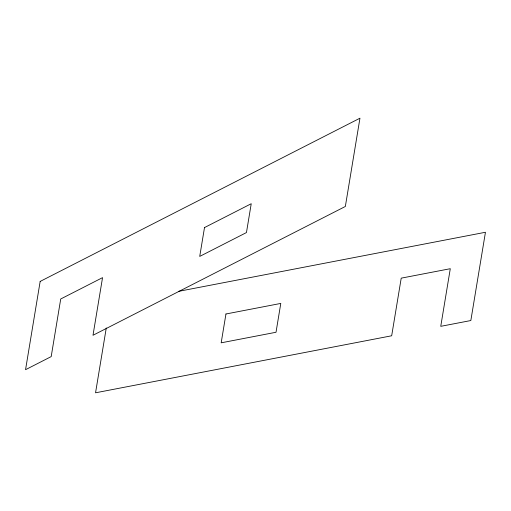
<?xml version="1.0" encoding="UTF-8"?>
<svg xmlns="http://www.w3.org/2000/svg" width="511" height="511" viewBox="0 0 511 511"><rect width="100%" height="100%" fill="white"/><g stroke="black" fill="none" stroke-linecap="round" stroke-linejoin="round"><path stroke-width="0.77" d="M106.275 327.966L95.544 392.799L391.675 335.778L401.218 278.15L450.293 268.703L440.75 326.331L470.835 320.538L485.45 232.269L178.32 291.404M40.165 281.427L25.55 369.696L51.189 356.608L60.726 298.98L102.545 277.639L93.002 335.267L345.347 206.47L359.955 118.201L40.165 281.427M204.502 227.574L199.724 256.413L246.455 232.562L251.233 203.723L204.502 227.574M225.951 313.99L221.174 342.824L276.017 332.265L280.788 303.425L225.951 313.99"/></g></svg>
